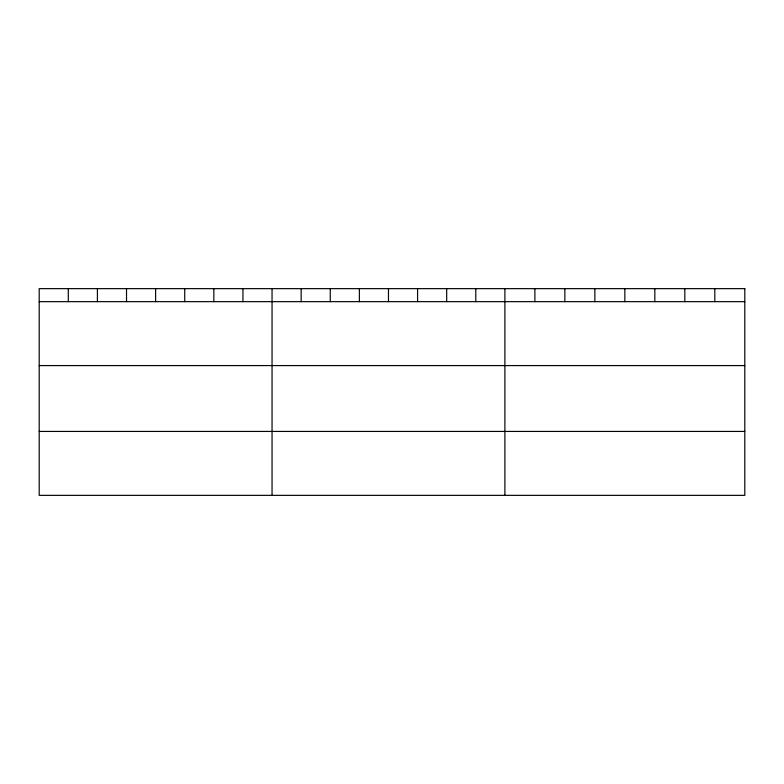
<?xml version="1.0" encoding="UTF-8"?>
<svg xmlns="http://www.w3.org/2000/svg" width="784" height="784" viewBox="0 0 784 784"><rect width="100%" height="100%" fill="white"/><g stroke="black" fill="none" stroke-linecap="round" stroke-linejoin="round"><path stroke-width="1.18" d="M39.2 301.664L744.8 301.664M39.2 365.579L744.8 365.579M39.2 431.435L744.8 431.435M714.812 288.649L714.812 301.664M684.824 288.649L684.824 301.664M654.836 288.649L654.836 301.664M624.848 288.649L624.848 301.664M594.86 288.649L594.86 301.664M564.872 288.649L564.872 301.664M534.884 288.649L534.884 301.664M504.896 288.649L504.896 495.351M475.79 288.649L475.79 301.664M446.684 288.649L446.684 301.664M417.578 288.649L417.578 301.664M388.472 288.649L388.472 301.664M359.366 288.649L359.366 301.664M330.26 288.649L330.26 301.664M301.154 288.649L301.154 301.664M272.048 288.649L272.048 495.351M242.942 288.649L242.942 301.664M213.836 288.649L213.836 301.664M184.73 288.649L184.73 301.664M155.624 288.649L155.624 301.664M126.518 288.649L126.518 301.664M97.412 288.649L97.412 301.664M68.306 288.649L68.306 301.664M744.8 288.649L39.2 288.649L39.2 495.351L744.8 495.351L744.8 288.649"/></g></svg>
